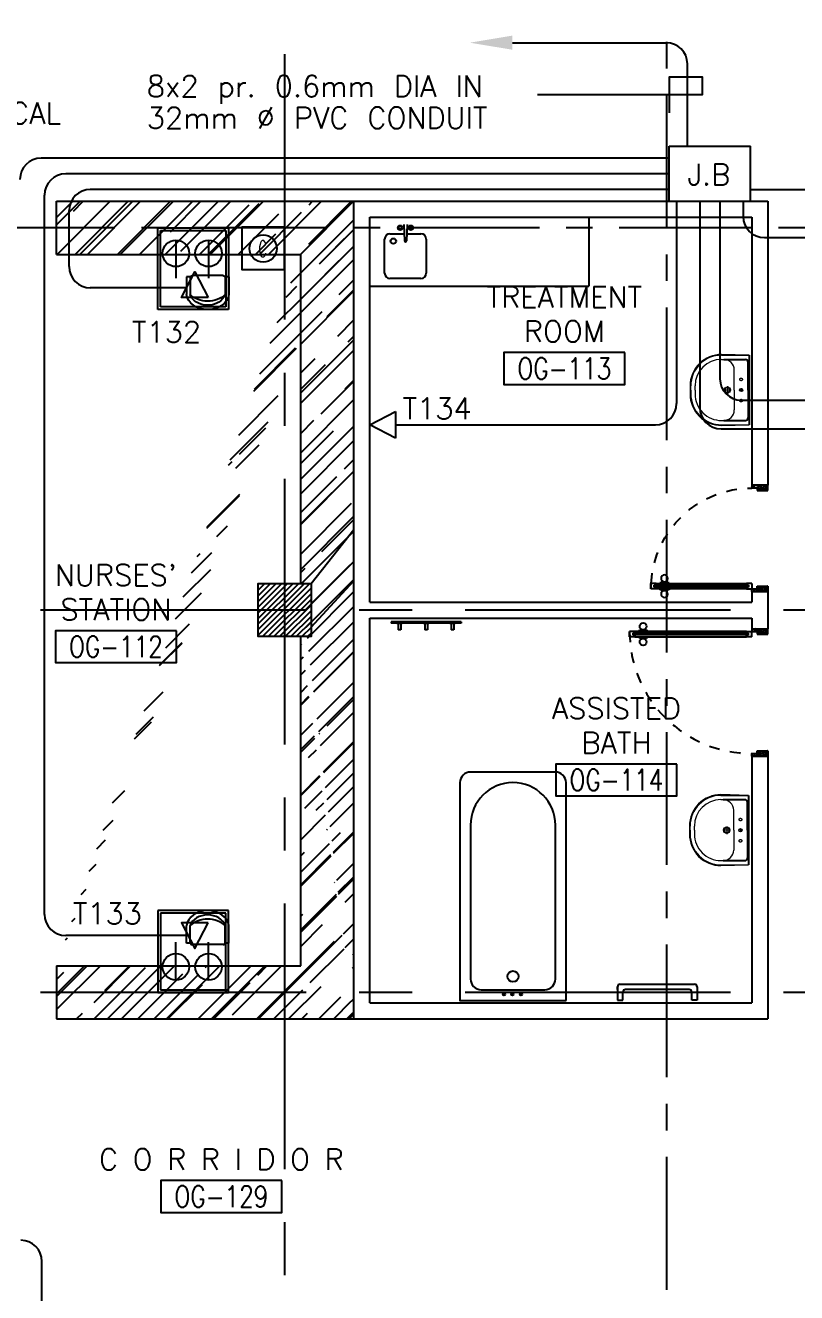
# Model space of a CAD drawing. Extents: x -0.3 to 92.6, y -1.1 to 78.4.
# Drawn here: x 65.28 to 72.54, y 13.72 to 25.66 of the extents above; entities that cross this region are included whole.
import ezdxf
from ezdxf.enums import TextEntityAlignment as Align

# ---------------------------------------------------------------- set-up
doc = ezdxf.new("R2010")
doc.units = 0
doc.header["$MEASUREMENT"] = 0
for name, pattern in [('CENTER', [2, 1.25, -0.25, 0.25, -0.25]), ('CENTERX2', [4, 2.5, -0.5, 0.5, -0.5]), ('DASHED', [0.75, 0.5, -0.25]), ('HIDDEN', [0.375, 0.25, -0.125])]:
    doc.linetypes.add(name, pattern=pattern)
doc.layers.get('0').update_dxf_attribs({"color": 11, "linetype": 'CONTINUOUS'})
for name, color, linetype in [('A-FUR-ACCES', 11, 'CONTINUOUS'), ('AXES', 11, 'CENTERX2'), ('AXES1', 11, 'CENTER'), ('COL', 11, 'CONTINUOUS'), ('COUNTER', 11, 'CONTINUOUS'), ('DOOR', 11, 'CONTINUOUS'), ('E-CO', 6, 'CONTINUOUS'), ('E-SOCKETS', 4, 'CONTINUOUS'), ('E-TEL', 4, 'CONTINUOUS'), ('E-TEXT', 2, 'CONTINUOUS'), ('E-WIRE', 4, 'CONTINUOUS'), ('FIX', 11, 'CONTINUOUS'), ('FMCHAIR', 11, 'CONTINUOUS'), ('HAT', 11, 'CONTINUOUS'), ('NON-MEDICAL', 11, 'CONTINUOUS'), ('RM-BOX', 11, 'CONTINUOUS'), ('RM-NAME', 11, 'CONTINUOUS'), ('RM-NO', 11, 'CONTINUOUS'), ('WALL', 11, 'CONTINUOUS')]:
    doc.layers.add(name, color=color, linetype=linetype)
doc.styles.add('ROMANS', font='ROMANS.shx', dxfattribs={"width": 0.6})
doc.styles.get("Standard").update_dxf_attribs({"font": 'TXT.shx'})
pattern_1 = [(45, (-250.81453, -112.74973), (0.25455844, 0.6788225), [4.5, -0.6, 1.5, -0.3]), (45, (-250.63846, -112.36153), (-0.49426764, 0.07000357), [0.9, -0.099, 1.8, -0.225]), (45, (-250.88878, -112.46336), (0.96095812, 1.24521504), [2.4, -0.42, 1.2, -0.3])]

# ---------------------------------------------------------------- blocks, each defined once
blk = doc.blocks.new('LAV-003')
at = {"layer": 'FIX', "linetype": 'Continuous', "lineweight": 20}
for p, q in [((-328, -285), (-328, -25)), ((327, -285), (327, -25)), ((0, -165), (-188, -165)), ((0, -165), (187, -165)), ((-288, -285), (-288, -265)), ((287, -285), (287, -265)), ((0, -535), (-38, -535)), ((0, -575), (-38, -575)), ((0, -535), (37, -535)), ((0, -575), (37, -575))]:
    blk.add_line(p, q, dxfattribs=at)
at = {"layer": 'FIX', "linetype": 'ByBlock'}
blk.add_line((-328, -25), (327, -25), dxfattribs=at)
at = {"layer": 'FIX', "linetype": 'ByBlock', "ltscale": 0.3}
for p, q in [((-288, -265), (-288, -60)), ((0, -35), (-262, -35)), ((0, -35), (262, -35)), ((287, -265), (287, -60))]:
    blk.add_line(p, q, dxfattribs=at)
at = {"layer": 'FIX', "lineweight": 20}
for p, q in [((-16, -101), (15, -101)), ((0, -85), (0, -116))]:
    blk.add_line(p, q, dxfattribs=at)
at = {"layer": 'FIX', "linetype": 'DASHED', "lineweight": 20, "ltscale": 0.04}
for p, q in [((-36, -230), (37, -230)), ((0, -194), (0, -266))]:
    blk.add_line(p, q, dxfattribs=at)
at = {"layer": 'FIX', "linetype": 'Continuous', "lineweight": 20}
blk.add_lwpolyline([(295, -25), (0, -25), (-328, -25), (-335, -285, 0.414214), (-38, -582), (0, -582), (37, -582, 0.414214), (334, -285), (327, -25), (0, -25)], format="xyb", dxfattribs=at)
at = {"layer": 'FIX', "linetype": 'HIDDEN', "lineweight": 20, "ltscale": 0.05}
for centre in [(-100, -101), (100, -101)]:
    blk.add_circle(centre, 12.4, dxfattribs=at)
at = {"layer": 'FIX', "lineweight": 20}
for centre, radius in [((0, -101), 15.5), ((0, -230), 29.5), ((0, -230), 22.5)]:
    blk.add_circle(centre, radius, dxfattribs=at)
at = {"layer": 'FIX', "linetype": 'ByBlock', "ltscale": 0.3}
for centre, start, end in [((-262, -60), 90, 180), ((262, -60), 0, 90)]:
    blk.add_arc(centre, 25, start, end, dxfattribs=at)
at = {"layer": 'FIX', "linetype": 'Continuous', "lineweight": 20}
for centre, radius, start, end in [((-188, -265), 100, 90, 180), ((187, -265), 100, 0, 90), ((-38, -285), 290, 180, 270), ((-38, -285), 250, 180, 270), ((37, -285), 250, 270, 0), ((37, -285), 290, 270, 0)]:
    blk.add_arc(centre, radius, start, end, dxfattribs=at)
blk = doc.blocks.new('BTUB1')
at = {"layer": 'FIX'}
for points in [[(-500, -25), (-500, -2075, 0.414214), (-400, -2175), (400, -2175, 0.414214), (500, -2075), (500, -25)], [(-400, -1675, 1), (400, -1675), (400, -225, 0.414214), (300, -125), (-300, -125, 0.414214), (-400, -225)]]:
    blk.add_lwpolyline(points, format="xyb", close=True, dxfattribs=at)
for centre, radius in [((-75, -81), 11), ((5, -81), 11), ((85, -81), 11), ((0, -250), 52.2)]:
    blk.add_circle(centre, radius, dxfattribs=at)
blk = doc.blocks.new('CHR3')
for p, q in [((-0.039, 0.5), (-0.558, 0.5)), ((-0.05, 0.412), (-0.558, 0.412)), ((-0.039, 0.5), (-0.039, 0.412)), ((0, 0.362), (0, -0.362)), ((-0.05, -0.412), (-0.558, -0.412)), ((-0.039, -0.5), (-0.553, -0.5)), ((-0.039, -0.411), (-0.039, -0.5))]:
    blk.add_line(p, q)
for centre, radius, start, end in [((-0.497, 0), 0.503, 97.0495, 263.5769), ((-0.446, 0), 0.427, 105.249, 254.751), ((-0.212, 0), 0.538, 130.0756, 229.9244), ((-0.05, 0.362), 0.05, 0, 90), ((-0.05, -0.362), 0.05, 270, 0)]:
    blk.add_arc(centre, radius, start, end)
blk = doc.blocks.new('RM1')
at = {"layer": 'RM-BOX'}
blk.add_lwpolyline([(570, -200), (-570, -200), (-570, -500), (570, -500)], close=True, dxfattribs=at)
at = {"layer": 'RM-NAME', "style": 'ROMANS'}
for tag, p in [('ROOMNAME1', (0, 324)), ('ROOMNAME2', (0, 0))]:
    blk.add_attdef(tag, text='', height=200, dxfattribs=at).set_placement(p, align=Align.MIDDLE)
at = {"layer": 'RM-NO', "style": 'ROMANS', "width": 0.8}
blk.add_attdef('ROOMNO', text='', height=200, dxfattribs=at).set_placement((0, -350), align=Align.MIDDLE)
blk = doc.blocks.new('DOOR100')
at = {"layer": 'DOOR', "color": 0, "linetype": 'ByBlock'}
for p, q in [((-92, 1206), (-92, 1141)), ((-83, 1206), (-92, 1206)), ((-83, 1129), (-83, 1219)), ((-76, 1219), (-83, 1219)), ((-83, 1206), (-83, 1141)), ((-76, 1251), (-76, 1301)), ((-76, 1301), (-26, 1301)), ((-26, 1301), (-76, 1301)), ((-59, 1251), (-76, 1251)), ((-59, 1251), (-59, 1271)), ((-43, 1271), (-59, 1271)), ((-43, 1251), (-43, 1271)), ((-26, 1251), (-43, 1251)), ((-26, 1251), (-26, 1301)), ((-26, 1219), (-19, 1219)), ((-19, 1129), (-19, 1219)), ((-19, 1206), (-19, 1141)), ((-19, 1206), (-10, 1206)), ((-10, 1206), (-10, 1141)), ((-83, 1141), (-92, 1141)), ((-76, 1129), (-83, 1129)), ((-26, 1129), (-19, 1129)), ((-19, 1141), (-10, 1141)), ((-1201, 0), (-1201, 150)), ((-1201, 150), (-1176, 150)), ((-1201, 150), (-1201, 0)), ((-1176, 150), (-1176, 100)), ((-76, 200), (-59, 200)), ((-76, 150), (-76, 200)), ((-76, 150), (-26, 150)), ((-59, 200), (-59, 180)), ((-59, 180), (-43, 180)), ((-43, 200), (-26, 200)), ((-43, 180), (-43, 200)), ((-26, 200), (-26, 150)), ((-1, 150), (-26, 150)), ((-26, 150), (-26, 100)), ((-1, 150), (-1, 0)), ((-1151, 0), (-1201, 0)), ((-1176, 100), (-1151, 100)), ((-1151, 100), (-1151, 0)), ((-51, 100), (-51, 0)), ((-26, 100), (-51, 100)), ((-51, 0), (-1, 0))]:
    blk.add_line(p, q, dxfattribs=at)
at = {"layer": 'DOOR', "linetype": 'ByBlock'}
for p, q in [((-76, 1251), (-76, 200)), ((-59, 200), (-59, 1251)), ((-43, 200), (-43, 1251)), ((-26, 200), (-26, 1251))]:
    blk.add_line(p, q, dxfattribs=at)
at = {"layer": 'DOOR', "color": 9, "linetype": 'ByBlock'}
for p, q in [((-1151, 0), (-1201, 114)), ((-1151, 0), (-1201, 40)), ((-1151, 0), (-1164, 100)), ((-51, 0), (-1, 114)), ((-51, 0), (-38, 100)), ((-51, 0), (-1, 40))]:
    blk.add_line(p, q, dxfattribs=at)
at = {"layer": 'DOOR', "color": 0, "linetype": 'ByBlock'}
for centre in [(-125, 1174), (22, 1174)]:
    blk.add_circle(centre, 32.4, dxfattribs=at)
at = {"layer": 'DOOR', "linetype": 'HIDDEN', "ltscale": 0.5}
blk.add_arc((-27, 152), 1149, 89.961, 180.0931, dxfattribs=at)
at = {"layer": 'DOOR', "color": 9, "linetype": 'ByBlock'}
for centre, radius, start, end in [((-1151, 0), 154, 103.7142, 108.8947), ((-1151, 0), 134, 100.72, 111.8402), ((-51, 0), 134, 68.1598, 79.28), ((-51, 0), 154, 71.1053, 76.2858), ((-1151, 0), 94.4, 90, 121.9818), ((-1151, 0), 74.4, 90, 132.2236), ((-1151, 0), 54.4, 90, 156.7926), ((-1151, 0), 34.4, 90, 180), ((-1151, 0), 14.4, 90, 180), ((-51, 0), 94.4, 58.0182, 90), ((-51, 0), 74.4, 47.7764, 90), ((-51, 0), 54.4, 23.2074, 90), ((-51, 0), 34.4, 0, 90), ((-51, 0), 14.4, 0, 90), ((-51, 0), 114, 64.0838, 77.3774)]:
    blk.add_arc(centre, radius, start, end, dxfattribs=at)
blk = doc.blocks.new('*X87')
at = {"color": 0}
for p, q in [((238729, 132663), (239216, 133150)), ((238729, 132716), (239163, 133150)), ((238729, 132769), (239110, 133150)), ((238729, 132822), (239057, 133150)), ((238729, 132875), (239004, 133150)), ((238729, 132928), (238951, 133150)), ((238729, 132981), (238898, 133150)), ((238729, 133034), (238845, 133150)), ((238729, 133087), (238791, 133150)), ((238729, 133140), (238738, 133150)), ((238769, 132650), (239229, 133110)), ((238822, 132650), (239229, 133056)), ((238875, 132650), (239229, 133003)), ((238928, 132650), (239229, 132950)), ((238981, 132650), (239229, 132897)), ((239034, 132650), (239229, 132844)), ((239087, 132650), (239229, 132791)), ((239140, 132650), (239229, 132738)), ((239193, 132650), (239229, 132685))]:
    blk.add_line(p, q, dxfattribs=at)
blk = doc.blocks.new('COL50')
at = {"layer": 'COL'}
blk.add_lwpolyline([(-250, 250), (-250, -250), (250, -250), (250, 250)], close=True, dxfattribs=at)
blk = doc.blocks.new('DOOR-10')
at = {"layer": 'DOOR', "color": 0, "linetype": 'ByBlock'}
for p, q in [((-26, 1100), (-76, 1100)), ((-76, 1100), (-26, 1100)), ((-76, 1050), (-76, 1100)), ((-26, 1050), (-26, 1100)), ((-83, 1005), (-92, 1005)), ((-92, 1005), (-92, 940)), ((-76, 1018), (-83, 1018)), ((-83, 928), (-83, 1018)), ((-83, 1005), (-83, 940)), ((-59, 1050), (-76, 1050)), ((-43, 1070), (-59, 1070)), ((-59, 1050), (-59, 1070)), ((-43, 1050), (-43, 1070)), ((-26, 1050), (-43, 1050)), ((-26, 1018), (-18, 1018)), ((-18, 928), (-18, 1018)), ((-18, 1005), (-9, 1005)), ((-18, 1005), (-18, 940)), ((-9, 1005), (-9, 940)), ((-83, 940), (-92, 940)), ((-76, 928), (-83, 928)), ((-26, 928), (-18, 928)), ((-18, 940), (-9, 940)), ((-1001, 0), (-1001, 150)), ((-1001, 150), (-976, 150)), ((-1001, 150), (-1001, 0)), ((-976, 150), (-976, 100)), ((-76, 200), (-59, 200)), ((-76, 150), (-76, 200)), ((-76, 150), (-26, 150)), ((-59, 200), (-59, 180)), ((-59, 180), (-43, 180)), ((-43, 200), (-26, 200)), ((-43, 180), (-43, 200)), ((-26, 200), (-26, 150)), ((-1, 150), (-26, 150)), ((-26, 150), (-26, 100)), ((-951, 0), (-1001, 0)), ((-976, 100), (-951, 100)), ((-951, 100), (-951, 0)), ((-51, 100), (-51, 0)), ((-26, 100), (-51, 100)), ((-51, 0), (-1, 0))]:
    blk.add_line(p, q, dxfattribs=at)
at = {"layer": 'DOOR', "linetype": 'ByBlock'}
for p, q in [((-76, 1050), (-76, 200)), ((-59, 200), (-59, 1050)), ((-43, 200), (-43, 1050)), ((-26, 200), (-26, 1050))]:
    blk.add_line(p, q, dxfattribs=at)
at = {"layer": 'DOOR', "color": 9, "linetype": 'ByBlock'}
for p, q in [((-1, 0), (-1, 150)), ((-951, 0), (-1001, 114)), ((-951, 0), (-1001, 40)), ((-951, 0), (-964, 100)), ((-51, 0), (-1, 114)), ((-51, 0), (-37, 100)), ((-51, 0), (-1, 40))]:
    blk.add_line(p, q, dxfattribs=at)
at = {"layer": 'DOOR', "color": 0, "linetype": 'ByBlock'}
for centre in [(-124, 973), (23, 973)]:
    blk.add_circle(centre, 32.4, dxfattribs=at)
at = {"layer": 'DOOR', "linetype": 'HIDDEN', "ltscale": 0.5}
blk.add_arc((-23, 149), 952, 93.1482, 179.9482, dxfattribs=at)
at = {"layer": 'DOOR', "color": 9, "linetype": 'ByBlock'}
for centre, radius, start, end in [((-951, 0), 154, 103.7142, 108.8947), ((-951, 0), 134, 100.72, 111.8402), ((-51, 0), 134, 68.1598, 79.28), ((-51, 0), 154, 71.1053, 76.2858), ((-951, 0), 94.4, 90, 121.9818), ((-951, 0), 74.4, 90, 132.2236), ((-951, 0), 54.4, 90, 156.7926), ((-951, 0), 34.4, 90, 180), ((-951, 0), 14.4, 90, 180), ((-51, 0), 94.4, 58.0182, 90), ((-51, 0), 74.4, 47.7764, 90), ((-51, 0), 54.4, 23.2074, 90), ((-51, 0), 34.4, 0, 90), ((-51, 0), 14.4, 0, 90), ((-51, 0), 114, 64.0838, 77.3774)]:
    blk.add_arc(centre, radius, start, end, dxfattribs=at)

msp = doc.modelspace()

# ---------------------------------------------------------------- hatches: boundary and pattern name
at = {"layer": 'COUNTER', "linetype": 'ByBlock'}
h = msp.add_hatch(dxfattribs=at)
h.set_pattern_fill('AR-RROOF', color=256, scale=0.3, angle=45, style=0)
h.set_pattern_definition(pattern_1)
h.paths.add_polyline_path([(65.5717, 24), (65.5717, 23.5), (67.7217, 23.5), (67.7217, 24)])
h.paths.add_polyline_path([(67.8717, 23.5), (67.8717, 22.5456), (68.3717, 22.5456), (68.3717, 24), (67.7217, 24), (67.7217, 23.5)])
h = msp.add_hatch(dxfattribs=at)
h.set_pattern_fill('AR-RROOF', color=256, scale=0.3, angle=45, style=0)
h.set_pattern_definition(pattern_1)
edge = h.paths.add_edge_path()
edge.add_line((67.8717, 16.8), (67.8717, 19.9))
edge.add_line((68.3717, 16.3), (68.3717, 24))
edge.add_line((65.5717, 16.8), (65.5717, 16.3))
edge.add_line((65.5717, 16.8), (67.8717, 16.8))
edge.add_line((65.5717, 16.3), (68.3717, 16.3))
edge.add_line((67.8717, 20.4), (67.8717, 23.5))
h = msp.add_hatch(dxfattribs=at)
h.set_pattern_fill('AR-RROOF', color=256, scale=0.3, angle=45, style=0)
h.set_pattern_definition(pattern_1)
h.paths.add_polyline_path([(68.3717, 20.9075), (67.9717, 20.4), (67.9717, 20.15), (68.1197, 20.15), (68.3717, 20.4247)])

# ---------------------------------------------------------------- linework, layer by layer
at = {"layer": 'A-FUR-ACCES'}
for p, q in [((68.7226, 20.0405), (68.7226, 20.0278)), ((69.383, 20.0405), (68.7226, 20.0405)), ((69.383, 20.0278), (68.7226, 20.0278)), ((68.7778, 20.0278), (68.7778, 20.0228)), ((68.8278, 20.0228), (68.7778, 20.0228)), ((68.7901, 20.0228), (68.7901, 19.9643)), ((68.8155, 19.9643), (68.7901, 19.9643)), ((68.8155, 20.0228), (68.8155, 19.9643)), ((68.8278, 20.0278), (68.8278, 20.0228)), ((69.0278, 20.0278), (69.0278, 20.0228)), ((69.0778, 20.0228), (69.0278, 20.0228)), ((69.0401, 20.0228), (69.0401, 19.9643)), ((69.0655, 19.9643), (69.0401, 19.9643)), ((69.0655, 20.0228), (69.0655, 19.9643)), ((69.0778, 20.0278), (69.0778, 20.0228)), ((69.2778, 20.0278), (69.2778, 20.0228)), ((69.3278, 20.0228), (69.2778, 20.0228)), ((69.2901, 20.0228), (69.2901, 19.9643)), ((69.3155, 19.9643), (69.2901, 19.9643)), ((69.3155, 20.0228), (69.3155, 19.9643)), ((69.3278, 20.0278), (69.3278, 20.0228)), ((69.383, 20.0405), (69.383, 20.0278)), ((70.8568, 16.6024), (70.8568, 16.5774)), ((70.8568, 16.5774), (70.8568, 16.6024)), ((70.8818, 16.6274), (71.5818, 16.6274)), ((71.6068, 16.6024), (71.6068, 16.5774)), ((70.8568, 16.5774), (70.8568, 16.4774)), ((70.8568, 16.4774), (70.9068, 16.4774)), ((70.9068, 16.4774), (70.9068, 16.5524)), ((71.5318, 16.5774), (70.9318, 16.5774)), ((71.5568, 16.4774), (71.5568, 16.5524)), ((71.6068, 16.4774), (71.5568, 16.4774)), ((71.6068, 16.5774), (71.6068, 16.4774))]:
    msp.add_line(p, q, dxfattribs=at)
for centre, start, end in [((70.8818, 16.6024), 90, 180), ((71.5818, 16.6024), 0, 90), ((70.9318, 16.5524), 90, 180), ((71.5318, 16.5524), 0, 90)]:
    msp.add_arc(centre, 0.025, start, end, dxfattribs=at)
at = {"layer": 'AXES'}
for p, q in [((67.7217, -1.1143), (67.7217, 77.6984)), ((91.9217, 20.15), (23.8817, 20.15)), ((91.9217, 16.55), (23.8817, 16.55))]:
    msp.add_line(p, q, dxfattribs=at)
at = {"layer": 'AXES1'}
for p, q in [((71.3217, 5.75), (71.3217, 64.57)), ((82.1217, 23.75), (23.8817, 23.75))]:
    msp.add_line(p, q, dxfattribs=at)
at = {"layer": 'COUNTER'}
for p, q in [((65.5717, 23.5), (65.5717, 24)), ((65.5717, 24), (68.3717, 24)), ((68.3717, 16.3), (68.3717, 24)), ((65.5717, 23.5), (67.8717, 23.5)), ((67.8717, 20.4), (67.8717, 23.5)), ((67.8717, 16.8), (67.8717, 19.9)), ((65.5717, 16.8), (65.5717, 16.3)), ((65.5717, 16.8), (67.8717, 16.8)), ((65.5717, 16.3), (68.3717, 16.3))]:
    msp.add_line(p, q, dxfattribs=at)
at = {"layer": 'COUNTER', "linetype": 'ByBlock'}
for p, q in [((67.9717, 20.4), (68.3717, 20.9075)), ((67.9717, 19.9885), (68.3717, 20.4247)), ((67.8717, 20.4), (67.9717, 20.4)), ((67.9717, 20.4), (67.9717, 19.9)), ((67.9717, 19.9), (67.8717, 19.9))]:
    msp.add_line(p, q, dxfattribs=at)
at = {"layer": 'E-CO', "color": 4}
msp.add_lwpolyline([(67.7177, 23.7566), (67.3177, 23.7566), (67.3177, 23.3566), (67.7177, 23.3566)], close=True, dxfattribs=at)
at = {"layer": 'E-SOCKETS'}
for p, q in [((66.5248, 22.9803), (66.5248, 23.75)), ((66.5248, 23.75), (67.1921, 23.75)), ((67.1921, 23.75), (67.1921, 22.9803)), ((66.6959, 23.6347), (66.6959, 23.2764)), ((67.0036, 23.6347), (67.0036, 23.2764)), ((67.1921, 22.9803), (66.5248, 22.9803)), ((67.1921, 17.3197), (66.5248, 17.3197)), ((66.5248, 17.3197), (66.5248, 16.55)), ((67.1921, 16.55), (67.1921, 17.3197)), ((66.6959, 16.6653), (66.6959, 17.0236)), ((67.0036, 16.6653), (67.0036, 17.0236)), ((66.5248, 16.55), (67.1921, 16.55))]:
    msp.add_line(p, q, dxfattribs=at)
at = {"layer": 'E-SOCKETS', "color": 8}
for p, q in [((66.5498, 23.0053), (66.5498, 23.725)), ((66.5498, 23.725), (67.1671, 23.725)), ((67.1671, 23.725), (67.1671, 23.0053)), ((67.1671, 23.0053), (66.5498, 23.0053)), ((67.1671, 17.2947), (66.5498, 17.2947)), ((66.5498, 17.2947), (66.5498, 16.575)), ((67.1671, 16.575), (67.1671, 17.2947)), ((66.5498, 16.575), (67.1671, 16.575))]:
    msp.add_line(p, q, dxfattribs=at)
at = {"layer": 'E-SOCKETS'}
for points in [[(67.0006, 23.0943), (66.7481, 23.0943), (66.8744, 23.3365), (66.8744, 23.3365)], [(67.0006, 17.2057), (66.7481, 17.2057), (66.8744, 16.9635), (66.8744, 16.9635)]]:
    msp.add_lwpolyline(points, close=True, dxfattribs=at)
for centre in [(66.6959, 23.5097), (67.0036, 23.5097), (66.6959, 16.7903), (67.0036, 16.7903)]:
    msp.add_circle(centre, 0.125, dxfattribs=at)
at = {"layer": 'E-TEL', "color": 4}
for p, q in [((71.3437, 24.5179), (72.1098, 24.5179)), ((71.3437, 24), (71.3437, 24.5179)), ((72.1098, 24), (72.1098, 24.5179)), ((71.3437, 24), (72.1098, 24)), ((68.5217, 21.8945), (68.7638, 22.0208)), ((68.7638, 22.0208), (68.7638, 21.7683)), ((68.7638, 21.7683), (68.5217, 21.8945)), ((68.5217, 21.8945), (68.5217, 21.8945))]:
    msp.add_line(p, q, dxfattribs=at)
at = {"layer": 'E-TEXT', "color": 11}
msp.add_lwpolyline([(70.1011, 25.0049), (71.6573, 25.0049), (71.6573, 25.1689), (71.3443, 25.1689), (71.3443, 24.8334)], dxfattribs=at)
at = {"layer": 'E-WIRE', "color": 4}
for p, q in [((69.866, 25.4935), (71.3144, 25.4935)), ((71.5144, 24.5179), (71.5144, 25.2935)), ((71.3437, 24.4062), (65.4267, 24.4062)), ((71.3437, 24.1117), (65.8893, 24.1117)), ((72.1098, 24.1117), (80.6205, 24.1117)), ((65.458, 17.2846), (65.458, 24.0589)), ((65.6893, 23.3845), (65.6893, 23.9117)), ((72.2405, 23.6575), (78.2205, 23.6575)), ((68.7638, 21.8945), (71.213, 21.8945)), ((65.4339, 8.2334), (65.4339, 14.0157))]:
    msp.add_line(p, q, dxfattribs=at)
at = {"layer": 'E-WIRE', "color": 4, "linetype": 'ByBlock'}
for p, q in [((71.3437, 24.2589), (65.658, 24.2589)), ((71.413, 24), (71.413, 22.0945)), ((71.6315, 24), (71.6315, 22.0576)), ((71.822, 24), (71.822, 22.3272)), ((72.0405, 24), (72.0405, 23.8575)), ((72.022, 22.1272), (80.6205, 22.1272)), ((71.8315, 21.8576), (78.2205, 21.8576))]:
    msp.add_line(p, q, dxfattribs=at)
at = {"layer": 'E-WIRE', "linetype": 'Continuous'}
for p, q in [((66.7951, 23.1845), (65.8893, 23.1845)), ((66.8112, 17.0846), (65.658, 17.0846))]:
    msp.add_line(p, q, dxfattribs=at)
at = {"layer": 'E-WIRE'}
msp.add_circle((67.5177, 23.5552), 0.128, dxfattribs=at)
at = {"layer": 'E-WIRE', "color": 4}
for centre, start, end in [((71.3144, 25.2935), 0, 90), ((65.4267, 24.2062), 90, 180), ((65.658, 24.0589), 90, 180), ((65.8893, 23.9117), 90, 180), ((72.2405, 23.8575), 180, 270), ((71.213, 22.0945), 270, 0), ((65.2339, 14.0157), 0, 90)]:
    msp.add_arc(centre, 0.2, start, end, dxfattribs=at)
at = {"layer": 'E-WIRE', "linetype": 'Continuous'}
for centre in [(65.8893, 23.3845), (65.658, 17.2846)]:
    msp.add_arc(centre, 0.2, 180, 270, dxfattribs=at)
at = {"layer": 'E-WIRE', "color": 4, "linetype": 'ByBlock'}
for centre in [(72.022, 22.3272), (71.8315, 22.0576)]:
    msp.add_arc(centre, 0.2, 180, 270, dxfattribs=at)
at = {"layer": 'E-WIRE', "color": 4}
msp.add_solid([(69.866, 25.5602), (69.866, 25.4269), (69.466, 25.4935)], dxfattribs=at)
at = {"layer": 'NON-MEDICAL'}
for p, q in [((68.8425, 23.7822), (68.8485, 23.6269)), ((68.8745, 23.7822), (68.8685, 23.6269)), ((70.5871, 23.85), (70.5871, 23.2)), ((68.6622, 23.323), (68.6622, 23.6441)), ((68.712, 23.694), (68.8485, 23.694)), ((68.8685, 23.694), (69.005, 23.694)), ((69.0548, 23.6441), (69.0548, 23.323)), ((69.005, 23.2731), (68.712, 23.2731)), ((68.5217, 23.2), (70.5871, 23.2))]:
    msp.add_line(p, q, dxfattribs=at)
for centre, radius in [((68.8087, 23.7511), 0.0217), ((68.8087, 23.7511), 0.014), ((68.9083, 23.7511), 0.0217), ((68.9083, 23.7511), 0.014), ((68.7441, 23.6245), 0.0255)]:
    msp.add_circle(centre, radius, dxfattribs=at)
for centre, radius, start, end in [((68.712, 23.6441), 0.0499, 90, 180), ((69.005, 23.6441), 0.0499, 0, 90), ((68.8585, 23.6269), 0.00997, 180, 0), ((68.712, 23.323), 0.0499, 180, 270), ((69.005, 23.323), 0.0499, 270, 0)]:
    msp.add_arc(centre, radius, start, end, dxfattribs=at)
at = {"layer": 'WALL'}
for p, q in [((68.3717, 22.85), (68.3717, 24)), ((68.3717, 24), (72.2717, 24)), ((68.3717, 16.3), (68.3717, 24)), ((72.2717, 24), (72.2717, 21.325)), ((68.5217, 23.85), (72.1217, 23.85)), ((68.5217, 20.225), (68.5217, 23.85)), ((72.1217, 23.85), (72.1217, 21.325)), ((72.1217, 21.325), (72.2717, 21.325)), ((72.1217, 20.325), (72.2717, 20.325)), ((72.1217, 20.325), (72.1217, 20.225)), ((72.2717, 20.325), (72.2717, 19.975)), ((68.5217, 20.225), (72.1217, 20.225)), ((68.5217, 16.45), (68.5217, 20.075)), ((68.5217, 20.075), (72.1217, 20.075)), ((72.1217, 20.075), (72.1217, 19.975)), ((72.1217, 19.975), (72.2717, 19.975)), ((72.1217, 18.775), (72.2717, 18.775)), ((72.1217, 18.775), (72.1217, 16.45)), ((72.2717, 18.775), (72.2717, 16.3)), ((68.5217, 16.45), (72.1217, 16.45)), ((68.3717, 16.3), (72.2717, 16.3))]:
    msp.add_line(p, q, dxfattribs=at)
at = {"layer": 'WALL', "linetype": 'ByBlock', "ltscale": 0.3}
msp.add_lwpolyline([(67.4717, 20.4), (67.9717, 20.4), (67.9717, 19.9), (67.4717, 19.9)], close=True, dxfattribs=at)

# ---------------------------------------------------------------- block references
at = {"layer": 'COL', "xscale": -0.001, "yscale": 0.001, "zscale": 0.001}
msp.add_blockref('COL50', (67.7217, 20.15), dxfattribs=at)
at = {"layer": 'DOOR', "color": 0, "linetype": 'ByBlock', "ltscale": 0.3, "xscale": -0.001, "yscale": 0.001, "zscale": 0.001, "rotation": 90}
msp.add_blockref('DOOR-10', (72.2717, 20.3243), dxfattribs=at)
at = {"layer": 'DOOR', "color": 0, "linetype": 'ByBlock', "xscale": 0.001, "yscale": 0.001, "zscale": 0.001, "rotation": 90}
msp.add_blockref('DOOR100', (72.2717, 19.975), dxfattribs=at)
at = {"layer": 'FIX', "xscale": 0.001, "yscale": 0.001, "zscale": 0.001}
for name, p, rotation in [('LAV-003', (72.1217, 22.2226), 270), ('BTUB1', (69.8717, 16.45), 180)]:
    msp.add_blockref(name, p, dxfattribs=dict(at, rotation=rotation))
at = {"layer": 'FIX', "linetype": 'ByBlock', "ltscale": 0.3, "xscale": 0.001, "yscale": 0.001, "zscale": 0.001, "rotation": 270}
msp.add_blockref('LAV-003', (72.1159, 18.0775), dxfattribs=at)
at = {"layer": 'FMCHAIR', "yscale": 0.4, "zscale": 0.36, "rotation": 270}
for p, xscale in [((66.9951, 23.2997), -0.32), ((66.9951, 17.0003), 0.32)]:
    msp.add_blockref('CHR3', p, dxfattribs=dict(at, xscale=xscale))
at = {"layer": 'HAT', "xscale": 0.001, "yscale": 0.001, "zscale": 0.001}
msp.add_blockref('*X87', (-171.2569, -112.7497), dxfattribs=at)
at = {"layer": 'RM-NAME', "xscale": 0.001, "yscale": 0.001, "zscale": 0.001}
for p, values in [((70.3553, 22.7749), {'ROOMNO': 'OG-113', 'ROOMNAME2': 'ROOM', 'ROOMNAME1': 'TREATMENT'}), ((66.1302, 20.1556), {'ROOMNO': 'OG-112', 'ROOMNAME2': 'STATION', 'ROOMNAME1': "NURSES'"}), ((70.8457, 18.9005), {'ROOMNO': 'OG-114', 'ROOMNAME2': 'BATH', 'ROOMNAME1': 'ASSISTED'}), ((67.1238, 14.9777), {'ROOMNO': 'OG-129', 'ROOMNAME2': 'C O R R I D O R'})]:
    msp.add_blockref('RM1', p, dxfattribs=at).add_auto_attribs(values)

# ---------------------------------------------------------------- texts
at = {"layer": 'E-CO', "color": 2, "style": 'ROMANS', "width": 0.6}
msp.add_text('C', height=0.1536, dxfattribs=at).set_placement((67.4724, 23.4759))
at = {"layer": 'E-TEXT', "color": 4}
for s, p in [('8x2 pr. 0.6mm DIA IN', (66.4215, 24.9833, -2.4)), ('32mm %%C PVC CONDUIT', (66.4215, 24.6853, -2.4))]:
    msp.add_text(s, height=0.2, dxfattribs=at).set_placement(p)
at = {"layer": 'E-TEXT', "color": 4, "style": 'ROMANS'}
msp.add_text('ELECTRICAL', height=0.2, dxfattribs=at).set_placement((64.0957, 24.7293))
at = {"layer": 'E-TEXT', "color": 4}
for s, p in [('J.B', (71.7175, 24.2519)), ('T132', (66.608, 22.7694)), ('T134', (69.1562, 22.0492)), ('T133', (66.05, 17.2927))]:
    msp.add_text(s, height=0.2, dxfattribs=at).set_placement(p, align=Align.MIDDLE)

doc.saveas('drawing.dxf')
